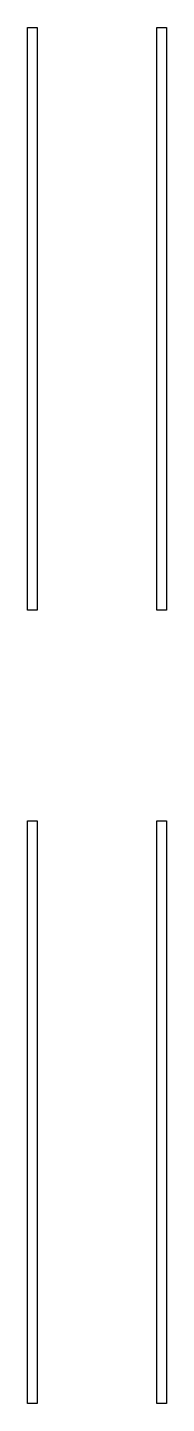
# Model space of a CAD drawing. Extents: x -716 to 716, y -3000 to 11170.
import ezdxf

# ---------------------------------------------------------------- set-up
doc = ezdxf.new("R2010")
doc.units = 0
doc.header["$MEASUREMENT"] = 0
doc.layers.get('0').update_dxf_attribs({"color": 13, "linetype": 'CONTINUOUS'})

msp = doc.modelspace()

# ---------------------------------------------------------------- linework, layer by layer
for p, q in [((-715.75527, 11169.999238), (-615.75826, 11169.999238)), ((-715.75527, 5170.00076), (-715.75527, 11169.999238)), ((-615.75826, 11169.999238), (-615.75826, 5170.00076)), ((615.75826, 5170.00076), (615.75826, 11169.999287)), ((615.75826, 11169.999287), (715.78259, 11169.999287)), ((715.78259, 11169.999287), (715.78259, 5170.00076)), ((-615.75826, 5170.00076), (-715.75527, 5170.00076)), ((715.78259, 5170.00076), (615.75826, 5170.00076)), ((-715.75527, 2999.999239), (-615.75826, 2999.999239)), ((-715.75527, -2999.999239), (-715.75527, 2999.999239)), ((-615.75826, 2999.999239), (-615.75826, -2999.999239)), ((615.75826, -2999.999239), (615.75826, 2999.999288)), ((615.75826, 2999.999288), (715.78259, 2999.999288)), ((715.78259, 2999.999288), (715.78259, -2999.999239)), ((-615.75826, -2999.999239), (-715.75527, -2999.999239)), ((715.78259, -2999.999239), (615.75826, -2999.999239))]:
    msp.add_line(p, q)

doc.saveas('drawing.dxf')
